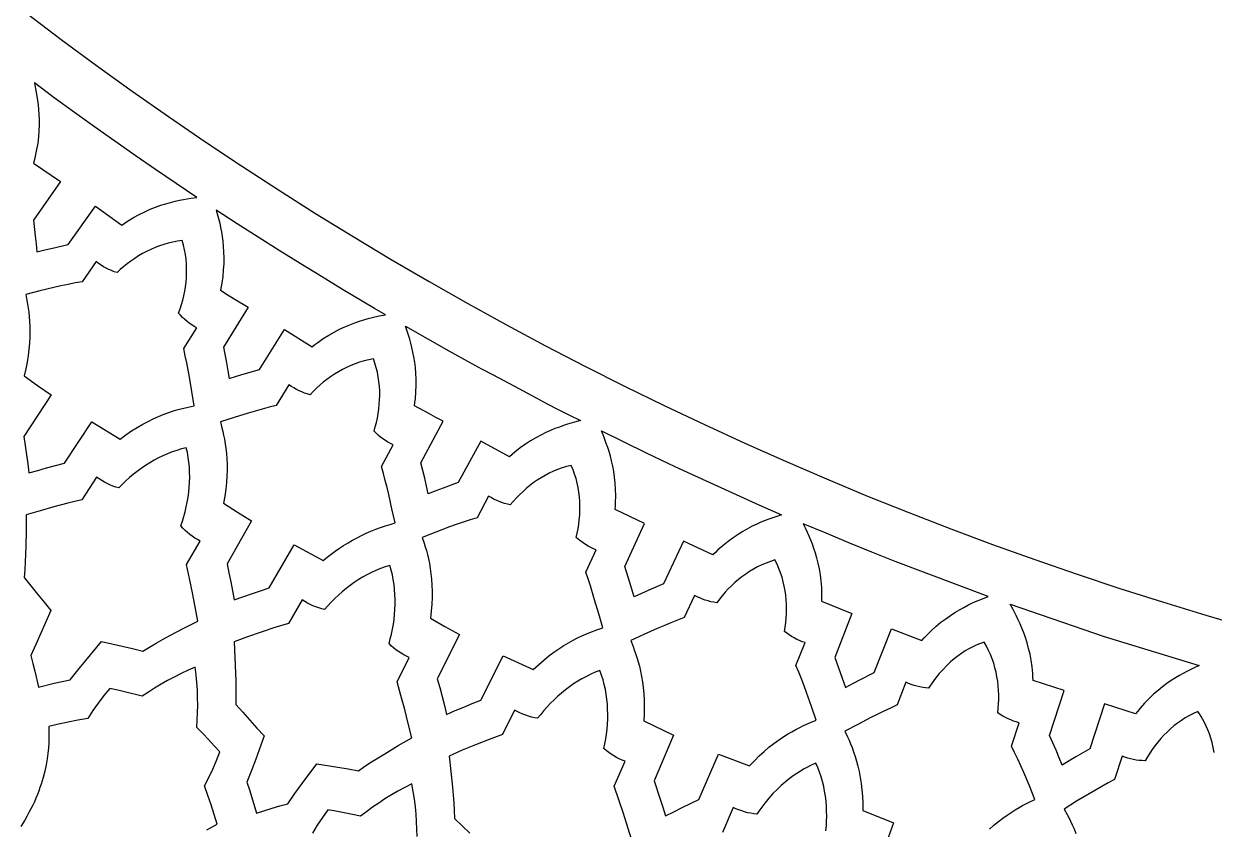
# Model space of a CAD drawing. Extents: x -550 to 550, y -550 to 550.
# Drawn here: x -216 to -100.6, y -361.1 to -283 of the extents above; entities that cross this region are included whole.
import ezdxf

# ---------------------------------------------------------------- set-up
doc = ezdxf.new("R2010")
doc.units = 0
doc.layers.add('LAYER_1', color=18, linetype='CONTINUOUS')
doc.layers.add('LAYER_10', color=4, linetype='CONTINUOUS')

msp = doc.modelspace()

# ---------------------------------------------------------------- linework, layer by layer
at = {"layer": 'LAYER_1'}
msp.add_lwpolyline([(0, 549.9999999999998, 0.4142135623730951), (-550, -4.34e-14, 0.4142135623730951), (0, -549.9999999999998, 0.4142135623730951), (550, -4.34e-14, 0.4142135623730951)], format="xyb", close=True, dxfattribs=at)
for points in [[(-214.7521286010742, -305.0775756835938), (-214.0016384630492, -304.8886450399707), (-213.2492418531058, -304.7078655219295), (-211.7404937744141, -304.3641052246094), (-209.0884399414062, -300.6332397460938), (-206.53515625, -302.4783325195312), (-205.9610006449562, -302.0963173810128), (-205.3950088392666, -301.7544785149858), (-204.8388130617056, -301.4503236936945), (-204.2940455410476, -301.1813606893832), (-203.762338506067, -300.9450972742959), (-203.2453241855383, -300.7390412206771), (-202.7446348082357, -300.5607003007709), (-202.2619026029338, -300.4075822868217), (-201.798759798407, -300.2771949510736), (-201.3568386234295, -300.1670460657708), (-200.9377713067759, -300.0746434031577), (-200.5431900772204, -299.9974947354783), (-199.8340147945017, -299.8789904738982), (-199.2423706054688, -299.7915954589844), (-201.2485077635548, -298.4561096292248), (-203.240547602857, -297.0993842807009), (-205.2220262414386, -295.7268832652152), (-207.1964797973633, -294.3440704345703), (-209.1647241621412, -292.9524665213277), (-211.123817946973, -291.5482323481144), (-213.071686733538, -290.12877406017), (-215.0062561035156, -288.6914978027344), (-214.8887348447519, -289.2785021768309), (-214.7614797803223, -289.9867998546666), (-214.7013885686866, -290.3846915637199), (-214.6474877028789, -290.8108160561877), (-214.6026517819808, -291.2644764845635), (-214.5697554050739, -291.7449760013403), (-214.5516731712395, -292.2516177590115), (-214.5512796795594, -292.7837049100704), (-214.5714495291149, -293.3405406070103), (-214.6150573189877, -293.9214280023243), (-214.6849776482592, -294.5256702485058), (-214.7840851160109, -295.152570498048), (-214.9152543213244, -295.8014319034441), (-214.9937603877798, -296.1338802747416), (-215.0813598632812, -296.4715576171875), (-212.4805297851562, -298.2490844726562), (-215.0980987548828, -302.0042114257812), (-214.9119176208783, -303.5392664324334), (-214.8278652868402, -304.3079404182887)], [(-196.1242980957031, -317.3766021728516), (-195.3856639291149, -317.141843346926), (-194.6446294875085, -316.9151031503719), (-193.1575317382812, -316.4791259765625), (-190.7332916259766, -312.5962524414062), (-188.0693511962891, -314.2774047851562), (-187.7942789616005, -314.064726926366), (-187.5203774292455, -313.8625610707154), (-186.9769841880048, -313.4885488020285), (-186.4409669055044, -313.1529348454862), (-185.9141210146815, -312.8532860674796), (-185.3982419484736, -312.5871693343995), (-184.8951251398178, -312.3521515126366), (-184.4065660216515, -312.1457994685817), (-183.9343600269121, -311.9656800686257), (-183.480302588537, -311.8093601791595), (-183.0461891394633, -311.6744066665738), (-182.6338151126285, -311.5583863972594), (-182.2449759409699, -311.4588662376074), (-181.5450838949305, -311.299593712853), (-180.9608764648438, -311.1771240234375), (-182.0049695969806, -310.5755404990948), (-183.0442460495987, -309.9656643458877), (-185.1115823031504, -308.7266123989892), (-187.1693519992432, -307.4711246749594), (-189.2240219116211, -306.2103576660156), (-191.2728886990487, -304.9405914994107), (-193.310057386607, -303.6523548754171), (-195.3370242698998, -302.3482893244571), (-197.3552856445312, -301.0310363769531), (-197.2016190508777, -301.609525463234), (-197.0303383076149, -302.3086708252123), (-196.9455080144877, -302.7021462812122), (-196.8651726454873, -303.1241738120856), (-196.7922983544568, -303.5742160864822), (-196.7298512952392, -304.0517357730516), (-196.6807976216776, -304.5561955404436), (-196.648103487615, -305.087058057308), (-196.6347350468945, -305.6437859922943), (-196.6436584533591, -306.2258420140525), (-196.6778398608519, -306.832688791232), (-196.7402454232159, -307.4637889924829), (-196.8338412942941, -308.1186052864546), (-196.8932625186771, -308.4547390521637), (-196.9615936279297, -308.7966003417969), (-196.2942766039066, -309.2145450131873), (-195.6214210743094, -309.6236116550525), (-194.2683258056641, -310.4296569824219), (-196.6566162109375, -314.3345947265625), (-196.3773632752178, -315.8531676351336), (-196.24670378445, -316.614151489958)], [(-215.5384979248047, -326.5282592773438), (-214.6788339587072, -326.2741953003457), (-213.8165730568821, -326.029410437837), (-212.9519666361374, -325.7933502270153), (-212.0852661132812, -325.5654602050781), (-209.4208374023438, -321.5596618652344), (-206.6942291259766, -323.2528381347656), (-206.1323612330125, -322.8348433293676), (-205.578084806297, -322.454934554958), (-205.0329884075115, -322.1110989207441), (-204.4986605983378, -321.8013235359332), (-203.9766899404573, -321.5235955097323), (-203.4686649955518, -321.2759019513487), (-202.976174325303, -321.0562299699896), (-202.5008064913923, -320.8625666748622), (-202.0441500555015, -320.6928991751737), (-201.6077935793122, -320.5452145801312), (-201.1933256245059, -320.4174999989419), (-200.8023347527644, -320.3077425408133), (-200.0971385052021, -320.1340474305659), (-199.5049133300781, -320.0080261230469), (-199.7277432817656, -318.617801539472), (-199.9655265144269, -317.2298920916711), (-200.2251393853825, -315.8461085584839), (-200.3652807968834, -315.1563298782578), (-200.5134582519531, -314.46826171875), (-199.2588195800781, -312.4552917480469), (-199.5050343609186, -312.3114418680141), (-199.7451010191692, -312.1560214992282), (-199.9784044074084, -311.989620477082), (-200.2043293782143, -311.812828636968), (-200.4222607841653, -311.6262358142789), (-200.6315834778397, -311.4304318444073), (-200.8316823118158, -311.226006562746), (-201.0219421386719, -311.0135498046875), (-200.8742478308895, -310.6044402459155), (-200.7401948266269, -310.1877776437748), (-200.6204378813504, -309.7643309598919), (-200.5156317505267, -309.3348691558931), (-200.4264311896221, -308.900161193405), (-200.3534909541032, -308.4609760340538), (-200.2974657994365, -308.0180826394662), (-200.2590104810885, -307.5722499712685), (-200.2387797545255, -307.1242469910873), (-200.2374283752142, -306.6748426605488), (-200.255611098621, -306.2248059412797), (-200.2939826802125, -305.7749057949062), (-200.353197875455, -305.3259111830549), (-200.4339114398151, -304.8785910673522), (-200.5367781287592, -304.4337144094246), (-200.6624526977539, -303.9920501708984), (-201.1187053162529, -304.0513701847204), (-201.5689055376556, -304.1328344662471), (-202.0126077492406, -304.2355455221103), (-202.4493663382871, -304.358605858942), (-202.878735692074, -304.501117983374), (-203.3002701978801, -304.6621844020382), (-203.7135242429842, -304.8409076215665), (-204.1180522146656, -305.036390148591), (-204.5134085002028, -305.2477344897432), (-204.8991474868749, -305.4740431516552), (-205.2748235619609, -305.7144186409589), (-205.6399911127395, -305.9679634642862), (-205.9942045264898, -306.2337801282689), (-206.3370181904906, -306.510971139539), (-206.6679864920208, -306.7986390047283), (-206.9866638183594, -307.0958862304688), (-207.2570395028896, -307.0054307402697), (-207.5239690639989, -306.9022423097126), (-207.7864334154368, -306.7865394052743), (-208.0434134709528, -306.658540493432), (-208.2938901442965, -306.5184640406626), (-208.5368443492174, -306.3665285134432), (-208.7712569994651, -306.2029523782508), (-208.9961090087891, -306.0279541015625), (-210.3535919189453, -307.9721984863281), (-211.0451760139409, -308.0986290447946), (-211.7346271390367, -308.2363375490925), (-212.4221735697587, -308.383815791775), (-213.108043581633, -308.5395555653951), (-214.4756674509421, -308.8697868756602), (-215.8393249511719, -309.2149658203125), (-215.7212464507772, -309.8103390652615), (-215.6610046091527, -310.1545549587349), (-215.6032701366631, -310.5288749531696), (-215.550524855873, -310.932612488787), (-215.5052505893472, -311.3650810058083), (-215.4699291596502, -311.8255939444551), (-215.4470423893468, -312.3134647449486), (-215.4390721010017, -312.8280068475105), (-215.4485001171796, -313.368533692362), (-215.4778082604451, -313.9343587197246), (-215.5294783533629, -314.5247953698197), (-215.6059922184978, -315.1391570828687), (-215.7098316784144, -315.776757299093), (-215.8434785556775, -316.436909458714), (-216.0094146728516, -317.1189270019531), (-214.6994168997888, -318.0456178929021), (-213.3800811767578, -318.9591369628906), (-216.0162963867188, -322.9834594726562), (-215.8836948153678, -323.8677104477142), (-215.759466360514, -324.7532705261158), (-215.6442033032841, -325.6401250289595)], [(-176.7956924438477, -328.5426330566406), (-176.964182278827, -327.7902140276511), (-177.1408470136091, -327.039765539982), (-177.5118255615234, -325.5433349609375), (-175.3613433837891, -321.5025634765625), (-176.059686120171, -321.1389791143501), (-176.7541935553065, -320.7680501400457), (-178.1354522705078, -320.0117797851562), (-178.0879023746745, -319.6669163993088), (-178.0489076215787, -319.3282976046222), (-177.9950855996143, -318.6699728968687), (-177.9709903166432, -318.0371638781705), (-177.9736258846938, -317.4302287648026), (-177.9999964157947, -316.8495257730394), (-178.0471060219744, -316.2954131191559), (-178.1119588152613, -315.7682490194267), (-178.1915589076841, -315.2683916901265), (-178.2829104112711, -314.7961993475302), (-178.3830174380509, -314.3520302079124), (-178.488884100052, -313.9362424875479), (-178.597514509303, -313.5491944027115), (-178.8110830176683, -312.8627500047215), (-178.999755859375, -312.2955627441406), (-176.9052873228809, -313.4881357166608), (-174.8060025374938, -314.6724888133107), (-172.6975191261821, -315.8403721309908), (-171.6384584429821, -316.4155595279985), (-170.5754547119141, -316.9835357666016), (-168.4480379657311, -318.117462802863), (-166.3207923382529, -319.251575520299), (-165.2545231714942, -319.8133416430739), (-164.185044157371, -320.3687223464821), (-163.1112710868696, -320.91557368397), (-162.0321197509766, -321.4517517089844), (-162.6068080819241, -321.6087506132881), (-163.2950531846646, -321.8081615730478), (-163.6768705157473, -321.9296754050526), (-164.0812102281265, -322.0688768485159), (-164.506116717918, -322.2281274359694), (-164.949634381238, -322.4097886999447), (-165.4098076142026, -322.6162221729732), (-165.8846808129277, -322.8497893875865), (-166.3722983735295, -323.1128518763161), (-166.870704692124, -323.4077711716935), (-167.3779441648273, -323.7369088062504), (-167.8920611877553, -324.1026263125181), (-168.4111001570242, -324.5072852230283), (-168.6718542453227, -324.7249556837905), (-168.93310546875, -324.9532470703125), (-171.697265625, -323.4428100585938), (-173.8850250244141, -327.4638366699219), (-175.3448355528395, -327.9907827417941), (-176.0717090049734, -328.2627832791152)], [(-195.6274032592773, -338.8378295898438), (-194.7836068474315, -338.5313071408644), (-193.9366492860464, -338.2338767549085), (-193.0868230905492, -337.9449810139591), (-192.2344207763672, -337.6640625), (-189.8142700195312, -333.5060119628906), (-186.9864959716797, -335.0247192382812), (-186.6107997343215, -334.7064767856997), (-186.2242284349176, -334.3996841802694), (-185.8273975210775, -334.1044641499569), (-185.4209224404102, -333.8209394227288), (-185.005418640525, -333.5492327265516), (-184.5815015690312, -333.2894667893919), (-184.1497866735379, -333.0417643392163), (-183.7108894016545, -332.8062481039914), (-183.2654252009901, -332.5830408116838), (-182.814009519154, -332.37226519026), (-182.3572578037554, -332.1740439676867), (-181.8957855024036, -331.9884998719302), (-181.4302080627077, -331.8157556309574), (-180.9611409322771, -331.6559339727347), (-180.4891995587209, -331.5091576252288), (-180.0149993896484, -331.3755493164062), (-180.3196718932048, -329.9964110165382), (-180.6349332682138, -328.6194709099451), (-180.7999992638079, -327.9328533183767), (-180.971869854819, -327.248019042227), (-181.1519308337651, -326.5653793371963), (-181.3415679931641, -325.8853454589844), (-180.2096252441406, -323.8010864257812), (-180.4643211073226, -323.6730189162053), (-180.7136180346897, -323.5330298637659), (-180.9568596546337, -323.3816637851595), (-181.1933895955463, -323.2194651970821), (-181.4225514858194, -323.0469786162297), (-181.6436889538446, -322.8647485592986), (-181.8561456280138, -322.6733195429848), (-182.0592651367188, -322.4732360839844), (-181.9364735168073, -322.0565453325796), (-181.8277637248241, -321.6331166334481), (-181.7337450045606, -321.2037614898205), (-181.6550265998083, -320.7692914049278), (-181.5922177543588, -320.3305178820008), (-181.5459277120036, -319.8882524242701), (-181.5167657165342, -319.4433065349669), (-181.5053410117422, -318.9964917173219), (-181.512262841419, -318.5486194745658), (-181.5381404493562, -318.1005013099296), (-181.5835830793454, -317.652948726644), (-181.649199975178, -317.2067732279398), (-181.7356003806456, -316.762786317048), (-181.8433935395396, -316.3217994971993), (-181.9731886956518, -315.8846242716246), (-182.1255950927734, -315.4520721435547), (-182.5779153820556, -315.5394593279393), (-183.0228504487507, -315.6485215599437), (-183.4600104458947, -315.7783421510644), (-183.8890055265235, -315.9280044127977), (-184.3094458436729, -316.0965916566402), (-184.7209415503788, -316.2831871940883), (-185.123102799677, -316.4868743366384), (-185.5155397446035, -316.7067363957871), (-185.8978625381942, -316.9418566830307), (-186.2696813334848, -317.1913185098655), (-186.6306062835113, -317.4542051877882), (-186.9802475413096, -317.7296000282951), (-187.3182152599154, -318.0165863428826), (-187.6441195923648, -318.3142474430473), (-187.9575706916935, -318.6216666402855), (-188.2581787109375, -318.9379272460938), (-188.5327371244273, -318.8633318689932), (-188.8036359444901, -318.7736215404826), (-189.0701862645172, -318.6696860435565), (-189.3316991778998, -318.5524151612092), (-189.5874857780293, -318.4226986764354), (-189.8368571582971, -318.2814263722295), (-190.0791244120944, -318.1294880315862), (-190.3135986328125, -317.9677734375), (-191.5523681640625, -319.98974609375), (-192.2359082321438, -320.1585807366296), (-192.9166380068931, -320.3385047094936), (-193.5948757581851, -320.5280349162242), (-194.2709397558943, -320.7256882607034), (-195.6178195700636, -321.1394319784364), (-196.9598236083984, -321.56787109375), (-196.8057018001955, -322.1541137412976), (-196.7246443542031, -322.4935634741581), (-196.6442786300547, -322.863184025918), (-196.5671216900785, -323.2624393062085), (-196.4956905966031, -323.6907932246608), (-196.4325024119569, -324.1477096909063), (-196.3800741984683, -324.6326526145759), (-196.3409230184656, -325.145085905301), (-196.3175659342773, -325.6844734727129), (-196.3125200082318, -326.2502792264427), (-196.3283023026575, -326.8419670761216), (-196.3674298798828, -327.459000931381), (-196.4324198022362, -328.1008447018518), (-196.525789132046, -328.7669622971655), (-196.6500549316406, -329.4568176269531), (-195.2962406834354, -330.31879043766), (-193.9289855957031, -331.1593017578125), (-196.3198089599609, -335.3340759277344), (-196.1337418903624, -336.2072806793147), (-195.9559266283742, -337.0822951560867), (-195.7869511070085, -337.9591384342099)], [(-156.8349990844727, -338.5360412597656), (-157.0488144863518, -337.7964020121753), (-157.2706591361439, -337.0592301204942), (-157.7317657470703, -335.5904541015625), (-155.8267669677734, -331.4282836914062), (-158.6744842529297, -330.0834655761719), (-158.6478040028403, -329.7368567503627), (-158.6292967119305, -329.3969875351537), (-158.6152930763479, -328.7375566907672), (-158.6294574835795, -328.1053505514734), (-158.6687740710225, -327.5005466257336), (-158.7302269760741, -326.9233224220088), (-158.8108003361318, -326.3738554487601), (-158.9074782885929, -325.8523232144487), (-159.0172449708547, -325.3589032275356), (-159.1370845203145, -324.8937729964821), (-159.2639810743696, -324.4571100297491), (-159.3949187704175, -324.0490918357978), (-159.5268817458553, -323.6698959230894), (-159.7818200844902, -322.9986809752455), (-160.0046691894531, -322.4448852539062), (-157.8417040388131, -323.5084313988044), (-155.6771622907104, -324.5691448755585), (-153.5044703817496, -325.6128525954415), (-152.4130138783863, -326.1239002063292), (-151.3170547485352, -326.6253814697266), (-149.1230894348564, -327.6245642995227), (-146.9308224148633, -328.6271990079416), (-144.7332825083615, -329.6174694113644), (-143.630356728859, -330.1030254413212), (-142.5234985351562, -330.5795593261719), (-143.0869872388344, -330.7694000132078), (-143.7614911574196, -331.0076376056003), (-144.1350991371111, -331.1505702453347), (-144.5301312982999, -331.3124001162437), (-144.9444777669094, -331.4953932199391), (-145.376028668863, -331.7018155580326), (-145.8226741300844, -331.9339331321362), (-146.282304276497, -332.1940119438615), (-146.7528092340243, -332.4843179948202), (-147.2320791285898, -332.8071172866245), (-147.7180040861169, -333.1646758208859), (-148.2084742325292, -333.5592595992163), (-148.7013796937501, -333.9931346232275), (-148.9480863317649, -334.225514477867), (-149.1946105957031, -334.4685668945312), (-152.0480346679688, -333.1346740722656), (-153.9914855957031, -337.2795104980469), (-155.418463137168, -337.8956184943881), (-156.1284013613692, -338.2120197483624)], [(-214.6182708740234, -347.3041381835938), (-213.0793361858582, -346.9206669735972), (-212.3076502092306, -346.7395468458599), (-211.5321197509766, -346.5767211914062), (-210.7893277771305, -345.6395792581967), (-210.0291288765636, -344.7163028882652), (-208.4890594482422, -342.8857421875), (-206.4892562396658, -343.3245788782229), (-205.4914571625246, -343.5527769553181), (-204.4983520507812, -343.8000183105469), (-203.8447741206766, -343.4089375384887), (-203.1848233012225, -343.0286641464799), (-202.5194138578493, -342.657763624963), (-201.8494600559875, -342.29480146438), (-200.4995764385206, -341.5869541877855), (-199.1424865722656, -340.8936462402344), (-199.3944936426418, -339.5174908617773), (-199.6636643263701, -338.1444865083633), (-199.9489451992083, -336.7747165008653), (-200.2492828369141, -335.4082641601562), (-198.91943359375, -333.1310729980469), (-199.1824430112889, -332.989306581448), (-199.4390545725898, -332.8343848257741), (-199.6885389718069, -332.6669961703867), (-199.9301669030943, -332.4878290546469), (-200.1632090606063, -332.2975719179161), (-200.386936138497, -332.0969131995556), (-200.6006188309206, -331.8865413389267), (-200.8035278320312, -331.6671447753906), (-200.6488340104561, -331.2162157702468), (-200.5078045408814, -330.757779323322), (-200.380977115566, -330.2927866908793), (-200.2688894267686, -329.8221891291811), (-200.172079166748, -329.3469378944903), (-200.0910840277629, -328.8679842430697), (-200.0264417020721, -328.3862794311819), (-199.9786898819344, -327.9027747150898), (-199.9483662596086, -327.418421351056), (-199.9360085273534, -326.9341705953433), (-199.9421543774276, -326.4509737042144), (-199.9673415020901, -325.9697819339322), (-200.0121075935994, -325.4915465407591), (-200.0769903442145, -325.0172187809582), (-200.162527446194, -324.547749910792), (-200.2692565917969, -324.0840911865234), (-200.7326844956921, -324.1980483438282), (-201.1917893917737, -324.3334237324855), (-201.6459654554092, -324.4893218369072), (-202.0946068619659, -324.664847141505), (-202.5371077868113, -324.8591041306909), (-202.972862405313, -325.0711972888765), (-203.4012648928384, -325.3002311004739), (-203.8217094247549, -325.5453100498947), (-204.23359017643, -325.8055386215509), (-204.6363013232313, -326.0800212998544), (-205.0292370405262, -326.3678625692168), (-205.4117915036821, -326.66816691405), (-205.7833588880665, -326.9800388187659), (-206.1433333690469, -327.3025827677764), (-206.4911091219908, -327.6349032454932), (-206.8260803222656, -327.9761047363281), (-207.1131927768893, -327.8941356667001), (-207.3968473647322, -327.7972117771483), (-207.6759736813591, -327.6857934508906), (-207.9495013223345, -327.5603410711449), (-208.2163598832232, -327.4213150211291), (-208.4754789595899, -327.2691756840613), (-208.7257881469991, -327.1043834431591), (-208.9662170410156, -326.9273986816406), (-210.4076995849609, -329.1349182128906), (-211.7630163667291, -329.4645468855292), (-213.1131510858286, -329.8154628707308), (-214.4577432820332, -330.1870989586529), (-215.7964324951172, -330.5788879394531), (-215.8066050217867, -332.1046113532301), (-215.8349984447623, -333.6304424473141), (-215.8605264564805, -334.3928886591516), (-215.8960078492142, -335.1547501326824), (-215.9432420086094, -335.9158229817786), (-216.0040283203125, -336.6759033203125), (-215.3515083744994, -337.4676773423475), (-214.7085230798455, -338.2673130840085), (-214.0671531678763, -339.0682944198957), (-213.4194793701172, -339.8641052246094), (-214.366552441286, -342.0582979784674), (-214.8516299941672, -343.1501812470967), (-215.3568420410156, -344.2327270507812), (-215.1533208087703, -344.9955406059393), (-214.9679650671233, -345.7631969216582)], [(-175.0169830322266, -349.9377136230469), (-174.1922452039744, -349.5797160608864), (-173.3638193510999, -349.2305666392747), (-172.5320116547067, -348.8897682364045), (-171.6971282958984, -348.5568237304688), (-169.5299072265625, -344.2613220214844), (-166.6121520996094, -345.599609375), (-166.10675937676, -345.1198263745113), (-165.603976937062, -344.6791748544111), (-165.1056653603538, -344.2757650260901), (-164.6136852264736, -343.9077071009389), (-164.12989711526, -343.5731112903482), (-163.6561616065513, -343.2700878057087), (-163.1943392801859, -342.996746858411), (-162.7462907160022, -342.7511986598458), (-162.3138764938386, -342.5315534214039), (-161.8989571935334, -342.335921354476), (-161.5033933949251, -342.1624126704526), (-161.129045677852, -342.0091375807244), (-160.4514408076651, -341.7557290297166), (-159.8810272216797, -341.5605773925781), (-160.2670074412536, -340.1972697451322), (-160.6592622387255, -338.8355292549683), (-160.8624958801605, -338.1569021396982), (-161.0730020972547, -337.480653348746), (-161.2926822004029, -336.8074450604441), (-161.5234375, -336.137939453125), (-160.5182342529297, -333.9898681640625), (-160.7803756187798, -333.8780458519288), (-161.0378833252097, -333.7540023379707), (-161.2900667021205, -333.6182365572071), (-161.5362350794135, -333.4712474446562), (-161.7756977869898, -333.3135339353369), (-162.0077641547504, -333.1455949642675), (-162.2317435125967, -332.9679294664667), (-162.4469451904297, -332.7810363769531), (-162.3494704817452, -332.3582543433029), (-162.2664600135737, -331.929578051918), (-162.198475533444, -331.4958585460284), (-162.1460787888848, -331.057946868864), (-162.1098315274245, -330.6166940636546), (-162.0902954965921, -330.1729511736302), (-162.088032443916, -329.7275692420208), (-162.1036041169251, -329.2813993120561), (-162.1375722631479, -328.8352924269661), (-162.1904986301131, -328.3900996299809), (-162.2629449653495, -327.94667196433), (-162.3554730163856, -327.5058604732437), (-162.4686445307503, -327.0685161999517), (-162.603021255972, -326.6354901876839), (-162.7591649395796, -326.2076334796702), (-162.9376373291016, -325.7857971191406), (-163.3830341038589, -325.9004311398494), (-163.8198413399627, -326.035989865507), (-164.2477213416681, -326.1915599197543), (-164.6663364132305, -326.3662279262321), (-165.0753488589049, -326.5590805085812), (-165.4744209829468, -326.7692042904425), (-165.8632150896113, -326.9956858954567), (-166.2413934831538, -327.2376119472647), (-166.6086184678294, -327.4940690695073), (-166.9645523478933, -327.7641438858253), (-167.3088574276009, -328.0469230198596), (-167.6411960112073, -328.3414930952509), (-167.9612304029678, -328.6469407356401), (-168.2686229071377, -328.962352564668), (-168.5630358279722, -329.2868152059754), (-168.8441314697266, -329.6194152832031), (-169.1214509140731, -329.5555355167467), (-169.3964488100887, -329.4790369297639), (-169.6683204754291, -329.3902086304257), (-169.9362612277504, -329.2893397269027), (-170.1994663847084, -329.1767193273654), (-170.4571312639589, -329.0526365399846), (-170.7084511831578, -328.917380472931), (-170.9526214599609, -328.771240234375), (-172.0682067871094, -330.8637084960938), (-172.7411346414637, -331.0743861778004), (-173.4105742820541, -331.2959726153101), (-174.0769363068885, -331.527001484074), (-174.7406313139749, -331.7660064595435), (-176.0616626669357, -332.2620794324036), (-177.376953125, -332.7724609375), (-177.1874706662466, -333.3474004395544), (-177.0859331446915, -333.6808296373307), (-176.9832609341503, -334.0443862172013), (-176.8820011639726, -334.4376859923625), (-176.784700963508, -334.8603447760104), (-176.6939074621063, -335.3119783813411), (-176.6121677891168, -335.792202621551), (-176.5420290738893, -336.3006333098363), (-176.4860384457734, -336.8368862593929), (-176.4467430341188, -337.4005772834174), (-176.4266899682749, -337.9913221951057), (-176.4284263775915, -338.6087368076541), (-176.4544993914181, -339.2524369342588), (-176.5074561391044, -339.922038388116), (-176.58984375, -340.6171569824219), (-175.191601933305, -341.4060041176772), (-174.4899833965621, -341.7958874527482), (-173.7838897705078, -342.1775207519531), (-175.9207916259766, -346.4878845214844), (-175.6819949154213, -347.3467980433678), (-175.4513735527815, -348.2080383454619), (-175.2295090783018, -349.0716590109579)], [(-136.3130111694336, -347.3211059570312), (-135.6265193951441, -346.9539655313444), (-134.93621725284, -346.5942355731574), (-133.5475463867188, -345.8908996582031), (-131.8553771972656, -341.6370849609375), (-128.9239501953125, -342.7890930175781), (-128.6925256821412, -342.5316782546254), (-128.4603062726705, -342.2848246356606), (-127.9945906041723, -341.8217684109122), (-127.5290188685018, -341.3978595057673), (-127.0658067443425, -341.0110330826604), (-126.6071699103781, -340.6592243040259), (-126.1553240452923, -340.3403683322982), (-125.7124848277688, -340.0524003299118), (-125.2808679364911, -339.7932554593011), (-124.8626890501431, -339.5608688829004), (-124.4601638474084, -339.3531757631441), (-124.0755080069706, -339.1681112624668), (-123.7109372075134, -339.0036105433029), (-123.0509134462755, -338.7280410992527), (-122.4978179931641, -338.5099487304688), (-131.5170822143555, -335.101318359375), (-132.6418663731295, -334.6683353022772), (-133.7618576807014, -334.2233083299024), (-135.9914983276522, -333.3073509347018), (-138.2140773260358, -332.3739027645333), (-140.4376678466797, -331.4434204101562), (-140.1815675247193, -331.9817523646884), (-139.8863179067694, -332.6352309130821), (-139.7315741187602, -333.0051608969291), (-139.5761174151078, -333.4038904135837), (-139.4229725985971, -333.8314237578268), (-139.2751644720129, -334.2877652244393), (-139.1357178381398, -334.7729191082018), (-139.0076574997625, -335.2868897038953), (-138.8940082596659, -335.8296813063004), (-138.7977949206347, -336.4012982101979), (-138.7220422854537, -337.0017447103686), (-138.6697751569077, -337.6310251015934), (-138.6440183377813, -338.289143678653), (-138.6420265451208, -338.6290186289899), (-138.6477966308594, -338.9761047363281), (-135.7224731445312, -340.1429138183594), (-137.3755798339844, -344.4126586914062), (-136.8368988238372, -345.8640347092451)], [(-193.4670333862305, -359.5231018066406), (-191.9522612441313, -359.0453005426587), (-191.1920062858999, -358.8168453654531), (-190.4267730712891, -358.6064758300781), (-189.7411193244333, -357.6261337191592), (-189.037234025238, -356.6586085287931), (-187.6088714599609, -354.7383422851562), (-185.5837659596973, -355.0516262007809), (-184.572765247083, -355.2171757293171), (-183.5652618408203, -355.4020385742188), (-182.9385355320082, -354.9745871045894), (-182.304144755043, -354.5585910281442), (-181.6633152384694, -354.15230728381), (-181.0172727108324, -353.7539928105141), (-179.7144515365474, -352.9742994327441), (-178.4054870605469, -352.20556640625), (-178.7385172488159, -350.8416963019043), (-179.0840613077928, -349.4808502159286), (-179.4456191464671, -348.1242537046057), (-179.8266906738281, -346.7731323242188), (-178.6354064941406, -344.420654296875), (-178.9067073579971, -344.2957093957285), (-179.1724627760812, -344.1572542467085), (-179.4318956809487, -344.0059227776403), (-179.6842290051553, -343.8423489163495), (-179.9286856812564, -343.6671665906615), (-180.1644886418079, -343.4810097284018), (-180.3908608193653, -343.2845122573957), (-180.6070251464844, -343.0783081054688), (-180.4798309680577, -342.6194549566333), (-180.3667092261599, -342.1539143965949), (-180.2681448129222, -341.682672043429), (-180.1846226204756, -341.2067135152109), (-180.1166275409514, -340.7270244300159), (-180.0646444664806, -340.2445904059196), (-180.0291582891942, -339.760397060997), (-180.0106539012235, -339.2754300133237), (-180.0096161946996, -338.790674880975), (-180.0265300617535, -338.3071172820263), (-180.0618803945164, -337.8257428345529), (-180.1161520851194, -337.3475371566302), (-180.1898300256937, -336.8734858663335), (-180.2833991083702, -336.4045745817382), (-180.3973442252802, -335.9417889209196), (-180.5321502685547, -335.4861145019531), (-180.9881882791781, -335.6284167336343), (-181.4386005295859, -335.7917899182819), (-181.8828425334748, -335.9753051928689), (-182.3203698045416, -336.1780336943677), (-182.7506378564829, -336.3990465597511), (-183.1731022029954, -336.6374149259918), (-183.5872183577759, -336.8922099300624), (-183.992441834521, -337.1625027089356), (-184.3882281469274, -337.4473643995839), (-184.7740328086919, -337.7458661389801), (-185.149311333511, -338.0570790640968), (-185.5135192350817, -338.3800743119066), (-185.8661120271004, -338.7139230193824), (-186.206545223264, -339.0576963234966), (-186.5342743372692, -339.410465361222), (-186.8487548828125, -339.7713012695312), (-187.1381940971138, -339.6997981300564), (-187.4248864337648, -339.6143505971067), (-187.7078866749996, -339.5153058930296), (-187.9862496030523, -339.4030112401724), (-188.2590300001571, -339.2778138608825), (-188.5252826485481, -339.1400609775073), (-188.7840623304594, -338.9900998123943), (-189.034423828125, -338.8282775878906), (-190.34130859375, -341.1180419921875), (-191.6759111261823, -341.530642971339), (-193.0040592552427, -341.9641068940155), (-194.3254208291915, -342.4178748525943), (-195.6396636962891, -342.8913879394531), (-195.5573174104416, -344.4128840217518), (-195.4931826936352, -345.9355963770013), (-195.472474035854, -346.6971710407025), (-195.4617535050111, -347.4587646331055), (-195.4628328459992, -348.2202821076983), (-195.4775238037109, -348.9816284179688), (-194.7793203084466, -349.7362159993266), (-194.0951542060379, -350.5038213002513), (-193.4126320394286, -351.2729796961675), (-192.7193603515625, -352.0322265625), (-193.532950070051, -354.2783533308082), (-193.951658408205, -355.3968725542355), (-194.3911285400391, -356.5072326660156), (-194.1415179340536, -357.2550008891636), (-193.9097844752716, -358.0087296282931)], [(-153.780632019043, -359.7887115478516), (-152.9780874800651, -359.3804350655832), (-152.1713282395702, -358.9807556961481), (-151.3607015254083, -358.5891687850354), (-150.5465545654297, -358.2051696777344), (-148.6400299072266, -353.7875671386719), (-145.6437683105469, -354.9400939941406), (-145.168629146945, -354.4313157888115), (-144.6938170323145, -353.9614472678874), (-144.2212772035657, -353.5287871964463), (-143.752954897609, -353.1316343395666), (-143.2907953513546, -352.7682874623263), (-142.8367438017129, -352.4370453298038), (-142.3927454855942, -352.1362067070771), (-141.9607456399087, -351.8640703592244), (-141.5426895015667, -351.6189350513239), (-141.1405223074786, -351.3990995484539), (-140.7561892945546, -351.2028626156924), (-140.3916356997051, -351.0285230181177), (-139.7296477118708, -350.7387308888412), (-139.1701202392578, -350.51611328125), (-139.627129192787, -349.1724273648882), (-140.0986588642885, -347.8334974676626), (-140.3433249255566, -347.1673741608271), (-140.5957683138509, -346.5043096202971), (-140.8573714116825, -345.8449270999131), (-141.1295166015625, -345.1898498535156), (-140.2545623779297, -342.9856262207031), (-140.5231269849515, -342.8905235368418), (-140.7878402075968, -342.782940524346), (-141.0479783761202, -342.6633280528586), (-141.3028178207763, -342.5321369920224), (-141.5516348718197, -342.3898182114804), (-141.7937058595052, -342.2368225808751), (-142.0283071140872, -342.0736009698497), (-142.2547149658203, -341.9006042480469), (-142.1829175013562, -341.4732556904371), (-142.1258921700006, -341.0408789792414), (-142.0841539372535, -340.6043621609955), (-142.0582177686153, -340.1645932822353), (-142.048598629586, -339.7224603894966), (-142.0558114856658, -339.2788515293155), (-142.0803713023549, -338.8346547482278), (-142.1227930451534, -338.3907580927691), (-142.1835916795615, -337.9480496094756), (-142.2632821710793, -337.5074173448829), (-142.3623794852071, -337.0697493455271), (-142.4813985874449, -336.6359336579438), (-142.6208544432929, -336.2068583286691), (-142.7812620182513, -335.7834114042388), (-142.9631362778203, -335.3664809311887), (-143.1669921875, -334.9569549560547), (-143.603372640116, -335.0981582831444), (-144.030156742421, -335.2593037287096), (-144.4470345965888, -335.4395085548801), (-144.853696304793, -335.6378900237857), (-145.2498319692077, -335.8535653975562), (-145.6351316920067, -336.0856519383211), (-146.0092855753637, -336.3332669082104), (-146.3719837214528, -336.5955275693537), (-146.7229162324475, -336.871551183881), (-147.0617732105219, -337.1604550139218), (-147.3882447578497, -337.461356321606), (-147.7020209766048, -337.7733723690633), (-148.0027919689611, -338.0956204184234), (-148.2902478370923, -338.4272177318162), (-148.5640786831723, -338.7672815713714), (-148.823974609375, -339.1149291992188), (-149.1048346648103, -339.0684979118562), (-149.384175066065, -339.0093589432494), (-149.6611723891635, -338.9377411925457), (-149.93500321013, -338.8538735588925), (-150.204844104989, -338.7579849414374), (-150.4698716497648, -338.6503042393277), (-150.7292624204817, -338.5310603517109), (-150.9821929931641, -338.4004821777344), (-151.9707183837891, -340.5559387207031), (-152.6304379710005, -340.8078628342614), (-153.2860193474745, -341.070430374518), (-153.9379604911133, -341.3422082243454), (-154.5867593798193, -341.621763266616), (-155.8769223040415, -342.1984724599762), (-157.1604919433594, -342.7890930175781), (-156.936368795919, -343.350582641739), (-156.8147499506122, -343.6767561890999), (-156.6901835624151, -344.0329074001064), (-156.5652376099534, -344.4188051548526), (-156.4424800718525, -344.8342183334327), (-156.3244789267381, -345.2789158159405), (-156.2138021532357, -345.7526664824701), (-156.113017729971, -346.2552392131157), (-156.0246936355695, -346.7864028879713), (-155.9513978486568, -347.3459263871309), (-155.8956983478584, -347.9335785906886), (-155.8601631118, -348.5491283787384), (-155.8473601191071, -349.1923446313744), (-155.8598573484054, -349.8629962286907), (-155.9002227783203, -350.5608520507812), (-153.0083923339844, -351.9563598632812), (-154.8842010498047, -356.3879699707031), (-154.321161163648, -358.0845531880111), (-154.0466547037093, -358.9352338572804)], [(-115.3027458190918, -354.8669891357422), (-115.5993490640899, -354.1459247008116), (-115.9035649638039, -353.4281431662657), (-116.5284957885742, -351.9999084472656), (-115.1337890625, -347.6392211914062), (-118.1266708374023, -346.6582336425781), (-118.1418182151997, -346.3119168563508), (-118.1642828703098, -345.9732577281759), (-118.2296538696029, -345.3188192223002), (-118.3197635495513, -344.6947316775842), (-118.4315916244251, -344.1008086466604), (-118.5621178084938, -343.5368636821621), (-118.7083218160274, -343.002710336722), (-118.8671833612957, -342.498162162973), (-119.0356821585685, -342.023032713548), (-119.2107979221155, -341.5771355410801), (-119.3895103662067, -341.1602841982021), (-119.5687992051117, -340.7722922375469), (-119.7456441531005, -340.4129732117475), (-120.0799212334085, -339.7796081752475), (-120.3681793212891, -339.2586975097656), (-111.2460250854492, -342.3816986083984), (-102.0303344726562, -345.2165222167969), (-102.5697164957404, -345.4685586766421), (-103.2124341072077, -345.7845147233339), (-103.5667083656428, -345.97127876245), (-103.9398140496429, -346.179802103121), (-104.3294170020311, -346.4120112136279), (-104.7331830656305, -346.6698325622519), (-105.1487780832641, -346.9551926172741), (-105.5738678977551, -347.2700178469754), (-106.0061183519265, -347.6162347196371), (-106.4431952886013, -347.9957697035401), (-106.8827645506027, -348.4105492669655), (-107.3224919807537, -348.8624998781945), (-107.7600434218774, -349.3535480055082), (-107.9772737224362, -349.6143356590346), (-108.1930847167969, -349.8856201171875), (-111.1910247802734, -348.9201965332031), (-112.625846862793, -353.2678833007812), (-113.9709418175566, -354.0560422222685), (-114.6389597656707, -354.4579492340133)]]:
    msp.add_lwpolyline(points, close=True, dxfattribs=at)
for points in [[(-122.3749555637386, -361.0913471645491), (-121.93503934357, -360.7001818043483), (-121.5013220727937, -360.3415624397915), (-121.07584501798, -360.0139094227966), (-120.660649445699, -359.7156431052813), (-120.257776622521, -359.4451838391635), (-119.869267815016, -359.2009519763609), (-119.4971642897543, -358.9813678687914), (-119.143507313306, -358.7848518683728), (-118.4996980731305, -358.4547055966592), (-117.9541702270508, -358.1978759765625), (-118.4915593035674, -356.8865336704864), (-119.0432421558057, -355.5808624756436), (-119.327781174735, -354.9319137247039), (-119.6198985498921, -354.2864949672954), (-119.9209292520429, -353.645310275326), (-120.2322082519531, -353.0090637207031), (-119.4907379150391, -350.7565307617188), (-119.7646661908604, -350.6785074207496), (-120.035540318624, -350.5877935613789), (-120.302605554548, -350.4847886107974), (-120.5651071548509, -350.369891996196), (-120.8222903757511, -350.2435031447654), (-121.0734004734668, -350.1060214836964), (-121.3176827042166, -349.9578464401798), (-121.5543823242188, -349.7993774414062), (-121.5083331669962, -349.3690294390777), (-121.4773504176925, -348.9345354851177), (-121.461894802854, -348.4968173923254), (-121.4624270490266, -348.0567969735002), (-121.4794078827565, -347.6153960414414), (-121.5132980305899, -347.1735364089483), (-121.5645582190727, -346.7321398888201), (-121.6336491747512, -346.2921282938563), (-121.7210316241714, -345.8544234368561), (-121.8271662938795, -345.4199471306188), (-121.9525139104216, -344.9896211879437), (-122.0975352003438, -344.56436742163), (-122.2626908901922, -344.1451076444772), (-122.448441706513, -343.7327636692845), (-122.6552483758521, -343.3282573088511), (-122.8835716247559, -342.9325103759766), (-123.1463473615107, -343.0230913851535), (-123.4285168429184, -343.1331773404133), (-123.7280416120653, -343.2639758874485), (-124.0428832120373, -343.4166946719519), (-124.3710031859206, -343.5925413396159), (-124.7103630768013, -343.7927235361333), (-125.0589244277656, -344.0184489071967), (-125.4146487818995, -344.2709250984988), (-125.7754976822893, -344.5513597557322), (-126.1394326720209, -344.8609605245895), (-126.5044152941806, -345.2009350507634), (-126.8684070918545, -345.5724909799467), (-127.2293696081286, -345.9768359578318), (-127.5852643860892, -346.4151776301115), (-127.9340529688223, -346.8887236424783), (-128.2736968994141, -347.398681640625), (-128.5570021133816, -347.3699405905634), (-128.8395865394632, -347.3284230245208), (-129.1206150661816, -347.2743064885059), (-129.3992525820594, -347.2077685285269), (-129.6746639756193, -347.1289866905925), (-129.9460141353837, -347.0381385207109), (-130.2124679498755, -346.9354015648908), (-130.4731903076172, -346.8209533691406), (-131.3309936523438, -349.0317077636719), (-131.9750112578766, -349.3240112141452), (-132.6142493746277, -349.6266784182606), (-133.2492929313222, -349.9383097193722), (-133.8807268566856, -350.2575054608341), (-135.1351055283206, -350.912991638225), (-136.3820648193359, -351.5819396972656), (-136.1242923106361, -352.127911457892), (-135.9831283540949, -352.4456257081871), (-135.8372174445571, -352.7930566622128), (-135.6891382183712, -353.1701276627759), (-135.5414693118852, -353.5767620526833), (-135.3967893614476, -354.0128831747418), (-135.2576770034066, -354.4784143717584), (-135.1267108741105, -354.9732789865398), (-135.0064696099075, -355.4974003618929), (-134.8995318471458, -356.0507018406247), (-134.8084762221739, -356.6331067655419), (-134.7358813713399, -357.2445384794515), (-134.6843259309922, -357.8849203251604), (-134.656388537479, -358.5541756454753), (-134.6546478271484, -359.2522277832031), (-131.6810455322266, -360.4633178710938), (-133.2883605957031, -364.9988708496094)], [(-198.2806495894127, -361.1411130491919), (-197.9204246797714, -360.9299520114728), (-197.2849731445312, -360.5878601074219), (-197.565071582873, -359.6539803524064), (-197.8573982349267, -358.7237399132014), (-198.1642134831402, -357.7982524422003), (-198.4877777099609, -356.8786315917969), (-198.0817325273924, -356.0722750638416), (-197.701168255209, -355.2530864751644), (-197.3466601752453, -354.4222914775182), (-197.0187835693359, -353.5811157226562), (-197.5638760503253, -352.9765030563766), (-198.1173567121918, -352.3794520350448), (-198.679106954974, -351.7901771324211), (-199.2490081787109, -351.2088928222656), (-199.206725375889, -350.4933426180648), (-199.1773630739924, -349.7757332896556), (-199.163207405715, -349.0551051395477), (-199.1665445037503, -348.3304984702506), (-199.1896605007919, -347.6009535842744), (-199.2348415295334, -346.8655107841286), (-199.3043737226684, -346.1232103723229), (-199.4005432128906, -345.3730926513672), (-200.1005013034697, -345.6689656551234), (-200.7802736526795, -345.9837685732028), (-201.4418491808692, -346.3160288753451), (-202.0872168083884, -346.6642740312899), (-202.7183654555866, -347.0270315107772), (-203.3372840428133, -347.4028287835466), (-203.945961490418, -347.7901933193378), (-204.54638671875, -348.1876525878906), (-206.1213669660612, -347.7923367258608), (-206.9105677056181, -347.6016921208006), (-207.7015075683594, -347.4185180664062), (-208.2652208456992, -348.1215787550558), (-208.8065772123073, -348.8425633041841), (-209.324848219832, -349.5803231470211), (-209.8193054199219, -350.3337097167969), (-210.7740001622195, -350.5010917476106), (-211.7252900576542, -350.6878659742948), (-212.6726843139103, -350.8935535883433), (-213.6156921386719, -351.11767578125), (-213.6005837846849, -351.459708805333), (-213.5928834374826, -351.8410557272151), (-213.5955899074646, -352.2597357737062), (-213.6117020050304, -352.7137681716163), (-213.6442185405796, -353.2011721477551), (-213.6961383245117, -353.7199669289328), (-213.7704601672262, -354.268171741959), (-213.8701828791227, -354.8438058136437), (-213.9983052706008, -355.4448883707969), (-214.15782615206, -356.0694386402283), (-214.3517443338998, -356.715475848748), (-214.4625395407123, -357.045933063544), (-214.5830586265198, -357.3810192231657), (-214.7136764426223, -357.7204867309645), (-214.8547678403196, -358.0640879902915), (-215.0067076709118, -358.411575404498), (-215.1698707856987, -358.7627013769351), (-215.3446320359803, -359.1172183109542), (-215.5313662730566, -359.4748786099065), (-215.7304483482275, -359.8354346771432), (-215.942253112793, -360.1986389160156), (-216.3252077483934, -360.8162446483476)], [(-157.0267486572266, -362.2537536621094), (-157.4305929445104, -360.9055802227808), (-157.8544458845744, -359.5633961339473), (-158.2985360569118, -358.227783021109), (-158.7630920410156, -356.8993225097656), (-157.7147521972656, -354.4799194335938), (-157.9932773475721, -354.3723041544484), (-158.2671205560719, -354.2508598708444), (-158.5354635720182, -354.1161679789624), (-158.7974881446641, -353.9688098749835), (-159.0523760232626, -353.8093669550888), (-159.2993089570668, -353.6384206154592), (-159.5374686953298, -353.4565522522755), (-159.7660369873047, -353.2643432617188), (-159.6666527829038, -352.7992598767232), (-159.5817297240377, -352.3283299542038), (-159.5116934850211, -351.8525701196323), (-159.4569697401689, -351.3729969984812), (-159.4179841637958, -350.8906272162224), (-159.3951624302168, -350.4064773983278), (-159.3889302137467, -349.9215641702697), (-159.3997131887003, -349.4369041575202), (-159.4279370293924, -348.9535139855512), (-159.4740274101379, -348.472410279835), (-159.5384100052517, -347.9946096658435), (-159.6215104890485, -347.521128769049), (-159.7237545358433, -347.0529842149234), (-159.8455678199507, -346.5911926289389), (-159.9873760156858, -346.1367706365675), (-160.1496047973633, -345.6907348632812), (-160.5948447776181, -345.8600416270233), (-161.0334118681355, -346.0496544795064), (-161.4647968962767, -346.2586565149485), (-161.8884906894025, -346.4861308275674), (-162.3039840748741, -346.7311605115814), (-162.7107678800527, -346.9928286612083), (-163.1083329322993, -347.2702183706659), (-163.496170058975, -347.5624127341724), (-163.8737700874408, -347.8684948459459), (-164.2406238450578, -348.187547800204), (-164.5962221591872, -348.5186546911649), (-164.9400558571899, -348.8608986130467), (-165.2716157664271, -349.2133626600672), (-165.5903927142598, -349.5751299264443), (-165.8958775280492, -349.9452835063962), (-166.1875610351562, -350.3229064941406), (-166.4810074702148, -350.2696064736875), (-166.7725905632568, -350.2022472946602), (-167.0613445972288, -350.1211093998635), (-167.3463038550778, -350.0264732321019), (-167.6265026197507, -349.9186192341802), (-167.900975174194, -349.7978278489028), (-168.1687558013548, -349.6643795190745), (-168.4288787841797, -349.5185546875), (-169.5964965820312, -351.8823852539062), (-170.9052726048627, -352.3766223406855), (-172.2063496050353, -352.8912362578529), (-173.4994132406786, -353.425693777051), (-174.7841491699219, -353.9794616699219), (-174.6099402020623, -355.4911587982122), (-174.4537648341764, -357.0051684735781), (-174.3870099192233, -357.7630790657072), (-174.3302476070636, -358.5216140537565), (-174.2853059652969, -359.2807888574432), (-174.2540130615234, -360.0406188964844), (-173.507923795171, -360.7492351564051), (-172.7753374332714, -361.4720028626638)], [(-100.5589837681739, -353.6307993279535), (-100.6544299696848, -353.1412128080664), (-100.7668712131266, -352.6768160468095), (-100.893950257524, -352.2378297804053), (-101.0333098619012, -351.824474745076), (-101.1825927852827, -351.4369716770441), (-101.3394417866929, -351.0755413125318), (-101.5014996251562, -350.7404043877616), (-101.6664090596971, -350.4317816389556), (-101.83181284934, -350.1498938023362), (-101.9953537531092, -349.8949616141259), (-102.1546745300293, -349.6672058105469), (-102.5720109558189, -349.8531871219118), (-102.9770840335124, -350.0589031146006), (-103.3697257851962, -350.2833367524867), (-103.7497682329565, -350.525470999443), (-104.1170433988797, -350.7842888193433), (-104.4713833050519, -351.0587731760606), (-104.8126199735595, -351.3479070334685), (-105.1405854264887, -351.6506733554402), (-105.4551116859257, -351.966055105849), (-105.756030773957, -352.2930352485684), (-106.0431747126686, -352.6305967474716), (-106.316375524147, -352.977722566432), (-106.5754652304784, -353.333395669323), (-106.820275853749, -353.6965990200179), (-107.0506394160452, -354.0663155823898), (-107.2663879394531, -354.4415283203125), (-107.551021638641, -354.430598285602), (-107.835740647016, -354.4068951523478), (-108.1196990347726, -354.3705358748222), (-108.4020508721055, -354.3216374072976), (-108.6819502292095, -354.2603167040464), (-108.9585511762791, -354.1866907193408), (-109.2310077835089, -354.1008764074533), (-109.4984741210938, -354.0029907226562), (-110.2226181030273, -356.2611694335938), (-110.8484474770885, -356.592922349529), (-111.4688763503077, -356.9347161925299), (-112.0845743740926, -357.2851904087778), (-112.6962111998513, -357.6429844444544), (-113.9099798629214, -358.3750897588196), (-115.1155395507812, -359.1201477050781), (-114.8251290157439, -359.6485717065109), (-114.6649536105042, -359.9566484057904), (-114.4982436633786, -360.2940727060623), (-114.327583336813, -360.6609229587892), (-114.1555567932536, -361.0572775154338), (-113.9847481951465, -361.4832147274587)], [(-138.2267715600099, -361.2446187381262), (-138.1854890228708, -360.7660483116113), (-138.1597134102251, -360.2845849586803), (-138.1498127300208, -359.801272930162), (-138.1561549902057, -359.3171564768846), (-138.1791081987279, -358.8332798496769), (-138.2190403635353, -358.3506872993673), (-138.2763194925757, -357.8704230767844), (-138.3513135937972, -357.3935314327568), (-138.4443906751476, -356.9210566181129), (-138.5559187445749, -356.4540428836813), (-138.686265810027, -355.9935344802905), (-138.8357998794519, -355.5405756587691), (-139.0048889607975, -355.0962106699455), (-139.1939010620117, -354.6614837646484), (-139.4472966041244, -354.7731836927378), (-139.725644920181, -354.905172322852), (-140.0266104186431, -355.0587699841421), (-140.3478575079725, -355.2352970057591), (-140.687050596631, -355.436073716854), (-141.0418540930804, -355.6624204465779), (-141.4099324057823, -355.9156575240819), (-141.7889499431986, -356.1971052785169), (-142.176571113791, -356.508084039034), (-142.5704603260212, -356.8499141347843), (-142.9682819883511, -357.2239158949188), (-143.3677005092424, -357.6314096485885), (-143.7663802971567, -358.0737157249445), (-144.161985760556, -358.5521544531379), (-144.5521813079019, -359.0680461623195), (-144.7445204906992, -359.3404494876407), (-144.9346313476562, -359.6227111816406), (-145.2309396902475, -359.5879085455368), (-145.5262701843827, -359.5389596866675), (-145.8196417584316, -359.4760834150928), (-146.1100733407635, -359.3994985408731), (-146.396583859748, -359.3094238740687), (-146.6781922437547, -359.2060782247398), (-146.9539174211531, -359.0896804029468), (-147.2227783203125, -358.96044921875), (-148.2468872070312, -361.3899230957031)], [(-177.8894105218678, -361.7794154451548), (-177.9034449508741, -361.0622599833632), (-177.9328587686628, -360.3430206746012), (-177.9799949812916, -359.6208842858759), (-178.0471965948186, -358.8950375841944), (-178.1368066153016, -358.164667336564), (-178.2511680487985, -357.4289603099916), (-178.3926239013672, -356.6871032714844), (-179.0740880434448, -357.0254952701247), (-179.7342363401344, -357.381522029681), (-180.3751604102988, -357.7538225774649), (-180.9989518728006, -358.141035940788), (-181.6077023465027, -358.5418011469619), (-182.2035034502677, -358.9547572232979), (-182.7884468029584, -359.3785431971078), (-183.3646240234375, -359.8117980957031), (-184.1570043940156, -359.6440207305606), (-184.9517598285946, -359.4874637833231), (-185.7486398044427, -359.3420959038967), (-186.5473937988281, -359.2078857421875), (-187.0681549177652, -359.9436037882476), (-187.5655549114559, -360.6958568095831), (-188.038897847368, -361.4634779349162)]]:
    msp.add_lwpolyline(points, dxfattribs=at)
at = {"layer": 'LAYER_10'}
for points in [[(-485, 0, 0.4142135623730952), (0, -484.9999999999998, 0.4142135623730952), (485, 0, 0.4142135623730954), (0, 484.9999999999998, 0.4142135623730952)], [(355, -1.37561e-11, 0.4142135623730731), (1.37561e-11, 354.9999999999998, 0.4142135623730953), (-355, -1.705e-13, 0.4142135623730894), (-3.5811e-12, -354.9999999999998, 0.4142135623730726)], [(-285, 2.5472e-12, 0.4142135623730896), (-2.6744e-12, -285, 0.4142135623730953), (285, -2.173e-13, 0.4142135623730955), (0, 284.9999999999995, 0.4142135623730896)]]:
    msp.add_lwpolyline(points, format="xyb", close=True, dxfattribs=at)

doc.saveas('drawing.dxf')
